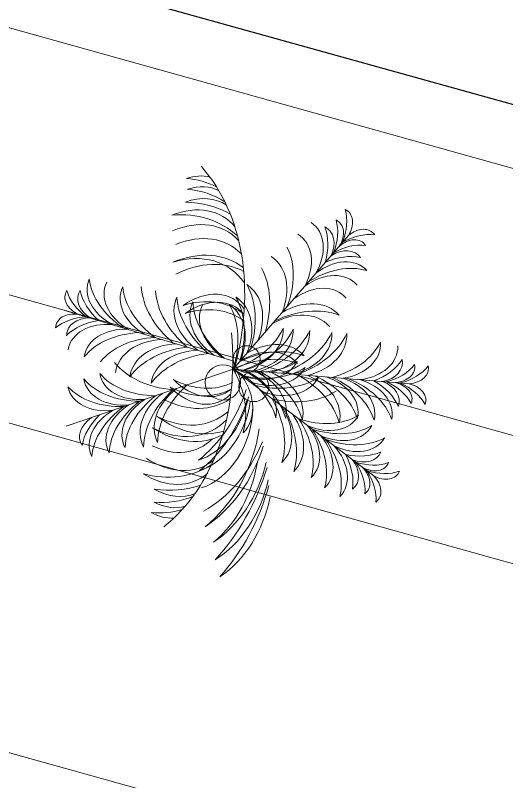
# Model space of a CAD drawing. Header units: millimetres. Extents: x 474016 to 477875, y 2288607 to 2292200.
# Drawn here: x 474518.39 to 474530.35, y 2288931.43 to 2288950.09 of the extents above; entities that cross this region are included whole.
import ezdxf

# ---------------------------------------------------------------- set-up
doc = ezdxf.new("R2010")
doc.units = ezdxf.units.MM
doc.header["$LTSCALE"] = 50
for name, color, linetype, lineweight in [('BANQUETA', 251, 'Continuous', 5), ('JARDIN-HP', 64, 'Continuous', 5), ('JARDINES', 98, 'Continuous', 13)]:
    doc.layers.add(name, color=color, linetype=linetype, lineweight=lineweight)
doc.layers.add('CVL_LOTIF', color=1, linetype='Continuous')

# ---------------------------------------------------------------- blocks, each defined once
blk = doc.blocks.new('A$C41BB26E9')
at = {"color": 0}
for p in [(1.999, 1.925), (3.251, -3.539)]:
    blk.add_line(p, (2.054, -0.938), dxfattribs=at)
at = {"color": 56}
for p, q in [((3.546, 1.506), (2.054, -0.938)), ((-0.293, 0.701), (2.054, -0.938)), ((1.382, -3.752), (1.923, -0.941))]:
    blk.add_line(p, q, dxfattribs=at)
for centre, radius in [((2.303, -0.578), 0.243), ((1.869, -0.738), 0.217), ((2.284, -1.082), 0.287)]:
    blk.add_circle(centre, radius)
at = {"color": 56, "true_color": 0x7a7a00}
for centre, major_axis, ratio, start_param, end_param in [((1.739, 1.845), (-0.007, 0.369), 0.723404, -1.366779, 0.20531), ((1.417, 1.375), (-0.018, 0.909), 0.723404, -1.121531, -0.433471), ((2.262, 1.855), (-0.007, 0.369), 0.723404, -0.20531, 1.366779), ((2.602, 1.398), (-0.018, 0.909), 0.723404, 0.433471, 1.121531), ((1.743, 1.62), (-0.007, 0.369), 0.723404, -1.366779, 0.20531), ((2.266, 1.63), (-0.007, 0.369), 0.723404, -0.20531, 1.366779), ((2.606, 1.173), (-0.018, 0.909), 0.723404, 0.433471, 1.121531), ((1.421, 1.15), (-0.018, 0.909), 0.723404, -1.121531, -0.433471), ((2.76, 1.355), (0.473, 0.776), 0.723404, -1.121531, -0.433471), ((3.283, 1.579), (0.192, 0.315), 0.723404, -1.366779, 0.20531), ((1.695, 1.314), (-0.009, 0.47), 0.723404, -1.190837, 0.194817), ((1.346, 0.731), (-0.022, 1.114), 0.723404, -0.994705, -0.373636), ((2.326, 1.326), (-0.009, 0.47), 0.723404, -0.194817, 1.190837), ((2.697, 0.758), (-0.022, 1.114), 0.723404, 0.373636, 0.994705), ((1.473, 0.902), (-0.015, 0.782), 0.723404, -1.305586, 0.091225), ((2.564, 0.923), (-0.015, 0.782), 0.723404, -0.091225, 1.305586), ((2.925, 0.425), (-0.026, 1.348), 0.723404, 0.312027, 1.166602), ((2.552, 0.926), (0.407, 0.667), 0.723404, -1.305586, 0.091225), ((1.99, 0.678), (0.702, 1.151), 0.723404, -1.166602, -0.312027), ((3.166, 1.386), (0.192, 0.315), 0.723404, -1.366779, 0.20531), ((2.642, 1.163), (0.473, 0.776), 0.723404, -1.121531, -0.433471), ((3.73, 1.306), (0.192, 0.315), 0.723404, -0.20531, 1.366779), ((2.961, 1.155), (0.245, 0.401), 0.723404, -1.190837, 0.194817), ((2.354, 0.85), (0.58, 0.951), 0.723404, -0.994705, -0.373636), ((3.771, 0.738), (0.473, 0.776), 0.723404, 0.433471, 1.121531), ((1.457, 0.572), (-0.016, 0.83), 0.723404, -1.24346, 0.110756), ((1.116, 0.031), (-0.027, 1.414), 0.723404, -1.115718, -0.281779), ((2.593, 0.594), (-0.016, 0.83), 0.723404, -0.110756, 1.24346), ((2.954, 0.066), (-0.027, 1.414), 0.723404, 0.281779, 1.115718), ((2.361, 0.656), (0.432, 0.708), 0.723404, -1.24346, 0.110756), ((1.784, 0.383), (0.737, 1.208), 0.723404, -1.115718, -0.281779), ((3.654, 0.546), (0.473, 0.776), 0.723404, 0.433471, 1.121531), ((3.613, 1.114), (0.192, 0.315), 0.723404, -0.20531, 1.366779), ((3.5, 0.826), (0.245, 0.401), 0.723404, -0.194817, 1.190837), ((-0.082, 0.873), (-0.303, 0.211), 0.723404, -0.20531, 1.366779), ((0.487, 0.878), (-0.745, 0.52), 0.723404, 0.433471, 1.121531), ((2.599, 0.32), (-0.016, 0.83), 0.723404, -0.110756, 1.24346), ((2.96, -0.208), (-0.027, 1.414), 0.723404, 0.281779, 1.115718), ((2.219, 0.422), (0.432, 0.708), 0.723404, -1.24346, 0.110756), ((1.641, 0.149), (0.737, 1.208), 0.723404, -1.115718, -0.281779), ((3.484, 0.358), (0.407, 0.667), 0.723404, -0.091225, 1.305586), ((3.508, 0.147), (0.58, 0.951), 0.723404, 0.373636, 0.994705), ((0.102, 0.744), (-0.303, 0.211), 0.723404, -0.20531, 1.366779), ((0.672, 0.75), (-0.745, 0.52), 0.723404, 0.433471, 1.121531), ((0.849, 0.569), (-0.641, 0.447), 0.723404, -0.091225, 1.305586), ((1.464, 0.568), (-1.105, 0.772), 0.723404, 0.312027, 1.166602), ((3.521, -0.256), (0.702, 1.151), 0.723404, 0.312027, 1.166602), ((0.383, 0.614), (-0.385, 0.269), 0.723404, -0.194817, 1.190837), ((1.061, 0.579), (-0.913, 0.638), 0.723404, 0.373636, 0.994705), ((1.133, 0.399), (-0.68, 0.475), 0.723404, -0.110756, 1.24346), ((1.38, -0.167), (-0.02, 1.008), 0.723404, -1.13012, 0.094138), ((2.699, -0.141), (-0.02, 1.008), 0.723404, -0.094138, 1.13012), ((3.332, 0.064), (0.432, 0.708), 0.723404, -0.110756, 1.24346), ((-0.382, 0.443), (-0.303, 0.211), 0.723404, -1.366779, 0.20531), ((1.357, 0.242), (-0.68, 0.475), 0.723404, -0.110756, 1.24346), ((1.008, -0.803), (-0.033, 1.69), 0.723404, -1.023266, -0.261161), ((3.095, -0.763), (-0.033, 1.69), 0.723404, 0.261161, 1.023266), ((1.118, -0.469), (0.88, 1.443), 0.723404, -1.023266, -0.261161), ((3.353, -0.575), (0.737, 1.208), 0.723404, 0.281779, 1.115718), ((-0.191, -0.093), (-0.745, 0.52), 0.723404, -1.121531, -0.433471), ((-0.197, 0.314), (-0.303, 0.211), 0.723404, -1.366779, 0.20531), ((1.789, 0.052), (-0.827, 0.577), 0.723404, -0.094138, 1.13012), ((2.525, 0.007), (-1.386, 0.967), 0.723404, 0.261161, 1.023266), ((1.385, -0.41), (-0.02, 1.008), 0.723404, -1.13012, 0.094138), ((3.189, -0.169), (0.432, 0.708), 0.723404, -0.110756, 1.24346), ((-0.006, -0.222), (-0.745, 0.52), 0.723404, -1.121531, -0.433471), ((0.022, 0.096), (-0.385, 0.269), 0.723404, -1.190837, 0.194817), ((1.988, -0.087), (-0.827, 0.577), 0.723404, -0.094138, 1.13012), ((1.013, -1.046), (-0.033, 1.69), 0.723404, -1.023266, -0.261161), ((3.21, -0.808), (0.737, 1.208), 0.723404, 0.281779, 1.115718), ((0.224, -0.326), (-0.641, 0.447), 0.723404, -1.305586, 0.091225), ((0.288, -0.529), (-0.913, 0.638), 0.723404, -0.994705, -0.373636), ((1.586, -0.44), (0.525, 0.861), 0.723404, -1.13012, 0.094138), ((0.93, -0.777), (0.88, 1.443), 0.723404, -1.023266, -0.261161), ((3.026, -0.612), (0.525, 0.861), 0.723404, -0.094138, 1.13012), ((1.391, -0.77), (-0.02, 1.008), 0.723404, -1.13012, 0.094138), ((2.71, -0.744), (-0.02, 1.008), 0.723404, -0.094138, 1.13012), ((3.107, -1.365), (-0.033, 1.69), 0.723404, 0.261161, 1.023266), ((3.026, -1.349), (0.88, 1.443), 0.723404, 0.261161, 1.023266), ((0.482, -0.534), (-0.68, 0.475), 0.723404, -1.24346, 0.110756), ((1.02, -1.406), (-0.033, 1.69), 0.723404, -1.023266, -0.261161), ((2.505, -0.448), (-0.827, 0.577), 0.723404, -0.094138, 1.13012), ((3.24, -0.493), (-1.386, 0.967), 0.723404, 0.261161, 1.023266), ((1.445, -0.67), (0.525, 0.861), 0.723404, -1.13012, 0.094138), ((0.79, -1.007), (0.88, 1.443), 0.723404, -1.023266, -0.261161), ((2.9, -0.819), (0.525, 0.861), 0.723404, -0.094138, 1.13012), ((1.397, -1.04), (-0.02, 1.008), 0.723404, -1.13012, 0.094138), ((2.638, -0.541), (-0.827, 0.577), 0.723404, -0.094138, 1.13012), ((3.373, -0.586), (-1.386, 0.967), 0.723404, 0.261161, 1.023266), ((1.361, -0.809), (0.525, 0.861), 0.723404, -1.13012, 0.094138), ((0.705, -1.146), (0.88, 1.443), 0.723404, -1.023266, -0.261161), ((2.716, -1.014), (-0.02, 1.008), 0.723404, -0.094138, 1.13012), ((2.9, -1.556), (0.88, 1.443), 0.723404, 0.261161, 1.023266), ((0.944, -1.284), (-1.16, 0.81), 0.723404, -1.115718, -0.281779), ((1.025, -1.676), (-0.033, 1.69), 0.723404, -1.023266, -0.261161), ((3.112, -1.635), (-0.033, 1.69), 0.723404, 0.261161, 1.023266), ((1.034, -1.03), (-0.827, 0.577), 0.723404, -1.13012, 0.094138), ((1.4, -1.202), (-0.02, 1.008), 0.723404, -1.13012, 0.094138), ((1.028, -1.838), (-0.033, 1.69), 0.723404, -1.023266, -0.261161), ((2.719, -1.176), (-0.02, 1.008), 0.723404, -0.094138, 1.13012), ((3.115, -1.797), (-0.033, 1.69), 0.723404, 0.261161, 1.023266), ((3.29, -2.282), (-2.814, 0.683), 0.714286, 4.170125, 4.780311), ((3.78, -1.381), (-1.599, 0.388), 0.714286, 3.86745, 4.883323), ((3.704, -2.103), (-2.624, 0.637), 0.714286, 4.179349, 4.820469), ((4.122, -1.283), (-1.534, 0.372), 0.714286, 3.888492, 4.926001), ((2.716, -1.653), (-1.879, 0.456), 0.714286, 3.806569, 4.639337), ((3.47, -1.48), (-1.656, 0.402), 0.714286, 3.88992, 4.86288), ((1.528, -1.375), (-0.827, 0.577), 0.723404, -1.13012, 0.094138), ((2.487, -1.496), (0.525, 0.861), 0.723404, -0.094138, 1.13012), ((3.161, -1.824), (-1.864, 0.452), 0.714286, 3.982805, 4.982914), ((3.658, -1.569), (-1.56, 0.378), 0.714286, 4.003422, 4.972752), ((1.824, -2.05), (-1.386, 0.967), 0.723404, -1.023266, -0.261161), ((2.487, -2.233), (0.88, 1.443), 0.723404, 0.261161, 1.023266), ((2.675, -1.447), (-1.112, 0.27), 0.714286, 3.627505, 4.993486), ((2.952, -1.39), (-1.112, 0.27), 0.714286, 3.627505, 5.149011), ((1.883, -1.622), (-0.827, 0.577), 0.723404, -1.13012, 0.094138), ((2.098, -2.039), (-1.864, 0.452), 0.714286, 3.982805, 4.744909), ((2.508, -1.48), (-1.112, 0.27), 0.714286, 3.627505, 4.912474), ((2.265, -2.005), (-1.864, 0.452), 0.714286, 3.982805, 4.744909), ((1.834, -1.504), (-0.899, 0.484), 0.72, -0.281097, 1.084884), ((2.046, -2.205), (-1.386, 0.967), 0.723404, -1.023266, -0.261161), ((1.96, -1.46), (-0.899, 0.484), 0.72, -0.200085, 1.084884), ((2.178, -2.298), (-1.386, 0.967), 0.723404, -1.023266, -0.261161), ((2.745, -1.688), (-1.507, 0.812), 0.72, -0.03252, 0.729584), ((1.939, -1.971), (-1.507, 0.812), 0.72, -0.270525, 0.729584), ((2.016, -1.667), (-1.52, 0.819), 0.72, 0.073052, 0.90582), ((2.619, -1.732), (-1.507, 0.812), 0.72, -0.03252, 0.729584), ((0.804, -1.812), (1.484, 0.855), 0.72, -0.729584, 0.03252), ((1.582, -1.562), (0.885, 0.51), 0.72, -1.084884, 0.200085), ((0.931, -1.853), (1.484, 0.855), 0.72, -0.729584, 0.03252), ((1.71, -1.602), (0.885, 0.51), 0.72, -1.084884, 0.281097), ((1.144, -1.921), (1.484, 0.855), 0.72, -0.729584, 0.12698), ((1.426, -2.011), (1.484, 0.855), 0.72, -0.729584, 0.213498), ((1.617, -2.072), (1.484, 0.855), 0.72, -0.729584, 0.270525), ((1.531, -1.771), (1.496, 0.862), 0.72, -0.90582, -0.073052), ((1.917, -2.392), (-2.123, 1.143), 0.72, -0.10808, 0.53304), ((1.154, -1.911), (-1.293, 0.697), 0.72, -0.170934, 0.844939), ((1.033, -0.039), (0.319, 1.659), 0.723404, 3.402754, 4.164858), ((1.322, -0.57), (0.19, 0.99), 0.723404, 3.047455, 4.271712), ((1.643, -1.929), (1.52, 0.876), 0.72, -0.831119, 0.049618), ((2.401, -1.99), (1.273, 0.733), 0.72, -0.844939, 0.170934), ((1.981, -2.43), (-2.379, 1.282), 0.72, 0.051792, 0.431948), ((0.867, -1.982), (-1.241, 0.668), 0.72, -0.213612, 0.823897), ((1.652, -2.492), (2.089, 1.203), 0.72, -0.53304, 0.10808), ((2.69, -2.053), (1.221, 0.704), 0.72, -0.823897, 0.213612), ((1.482, -2.459), (-2.105, 1.134), 0.72, 0.016555, 0.382187), ((0.429, -1.859), (-1.012, 0.545), 0.72, 0.006837, 0.780102), ((0.982, -0.304), (0.319, 1.659), 0.723404, 3.402754, 4.164858), ((1.292, -0.729), (0.19, 0.99), 0.723404, 3.047455, 4.271712), ((3.032, -0.698), (0.319, 1.659), 0.723404, 2.118327, 2.880431), ((1.589, -2.532), (2.342, 1.349), 0.72, -0.431948, -0.051792), ((3.123, -1.917), (0.996, 0.574), 0.72, -0.780102, -0.006837), ((0.097, -1.885), (-0.877, 0.472), 0.72, 0.078285, 0.75224), ((2.089, -2.546), (2.072, 1.193), 0.72, -0.382187, -0.016555), ((3.456, -1.934), (0.863, 0.497), 0.72, -0.75224, -0.078285), ((1.309, -2.496), (-2.105, 1.134), 0.72, 0.093724, 0.382187), ((1.241, -0.994), (0.19, 0.99), 0.723404, 3.047455, 4.271712), ((2.536, -1.243), (0.19, 0.99), 0.723404, 2.011473, 3.235731), ((2.262, -2.578), (2.072, 1.193), 0.72, -0.382187, -0.093724), ((-0.076, -1.922), (-0.877, 0.472), 0.72, 0.267806, 0.75224), ((0.914, -0.658), (0.319, 1.659), 0.723404, 3.402754, 4.164858), ((2.964, -1.052), (0.319, 1.659), 0.723404, 2.118327, 2.880431), ((3.63, -1.966), (0.863, 0.497), 0.72, -0.75224, -0.267806), ((0.868, -0.896), (0.319, 1.659), 0.723404, 3.402754, 4.164858), ((2.468, -1.597), (0.19, 0.99), 0.723404, 2.011473, 3.235731), ((2.422, -1.835), (0.19, 0.99), 0.723404, 2.011473, 3.235731), ((0.885, -1.467), (0.267, 1.389), 0.723404, 3.423371, 4.25731), ((2.691, -1.814), (0.267, 1.389), 0.723404, 2.025875, 2.859814), ((1.129, -2.058), (0.157, 0.815), 0.723404, 3.030837, 4.385053), ((2.639, -2.083), (0.267, 1.389), 0.723404, 2.025875, 2.859814), ((1.077, -2.327), (0.157, 0.815), 0.723404, 3.030837, 4.385053), ((2.193, -2.542), (0.157, 0.815), 0.723404, 1.898132, 3.252348), ((0.788, -2.093), (0.255, 1.324), 0.723404, 3.45362, 4.308195), ((1.037, -2.655), (0.148, 0.768), 0.723404, 3.050367, 4.447179), ((2.109, -2.861), (0.148, 0.768), 0.723404, 1.836006, 3.232818), ((0.941, -2.466), (0.21, 1.094), 0.723404, 3.515228, 4.136297), ((2.268, -2.721), (0.21, 1.094), 0.723404, 2.146888, 2.767957), ((1.806, -3.218), (0.089, 0.462), 0.723404, 1.950755, 3.33641), ((0.944, -2.891), (0.172, 0.893), 0.723404, 3.575063, 4.263123), ((2.108, -3.115), (0.172, 0.893), 0.723404, 2.020062, 2.708122), ((1.181, -3.408), (0.07, 0.363), 0.723404, 2.936283, 4.508372), ((1.695, -3.507), (0.07, 0.363), 0.723404, 1.774814, 3.346903)]:
    blk.add_ellipse(centre, major_axis=major_axis, ratio=ratio, start_param=start_param, end_param=end_param, dxfattribs=at)
at = {"color": 56}
for centre, major_axis, ratio, start_param, end_param in [((3.011, -1.71), (-1.909, 0.463), 0.714286, 3.88127, 4.762007), ((2.383, -4.345), (-3.881, 2.091), 0.72, -1.122445, -0.180287), ((1.75, -1.53), (-0.827, 0.577), 0.723404, -1.13012, 0.094138), ((1.909, -1.829), (-1.544, 0.832), 0.72, -0.049618, 0.831119), ((1.425, -1.854), (-1.339, 0.721), 0.72, -0.150491, 0.822469), ((2.147, -2.08), (1.242, 0.715), 0.72, -0.708967, 0.260363), ((1.186, -3.099), (0.089, 0.462), 0.723404, 2.946776, 4.33243)]:
    blk.add_ellipse(centre, major_axis=major_axis, ratio=ratio, start_param=start_param, end_param=end_param, dxfattribs=at)
at = {"color": 0}
for centre, major_axis, ratio, start_param, end_param in [((1.529, -1.844), (-1.386, 0.967), 0.723404, -1.023266, -0.261161), ((1.242, -4.458), (3.82, 2.201), 0.72, 0.180287, 1.122445)]:
    blk.add_ellipse(centre, major_axis=major_axis, ratio=ratio, start_param=start_param, end_param=end_param, dxfattribs=at)
at = {"color": 56, "true_color": 0x7a7a00, "extrusion": (0, 0, -1)}
for centre, major_axis, start_param, end_param in [((2.966, -0.422), (-0.706, 1.535), 3.402754, 4.164858), ((2.88, -1.154), (-0.421, 0.916), 3.047455, 4.271712), ((1.171, -1.515), (-0.706, 1.535), 2.118327, 2.880431), ((3.068, -0.643), (-0.706, 1.535), 3.402754, 4.164858), ((2.981, -1.375), (-0.421, 0.916), 3.047455, 4.271712), ((1.517, -1.97), (-0.591, 1.285), 2.025875, 2.859814), ((3.187, -1.201), (-0.591, 1.285), 3.423371, 4.25731), ((2.059, -2.309), (-0.347, 0.754), 1.898132, 3.252348), ((3.092, -1.834), (-0.347, 0.754), 3.030837, 4.385053), ((1.632, -2.219), (-0.591, 1.285), 2.025875, 2.859814), ((3.302, -1.45), (-0.591, 1.285), 3.423371, 4.25731), ((2.174, -2.557), (-0.347, 0.754), 1.898132, 3.252348), ((3.206, -2.082), (-0.347, 0.754), 3.030837, 4.385053), ((1.802, -2.536), (-0.563, 1.225), 1.974991, 2.829566), ((3.432, -1.787), (-0.563, 1.225), 3.45362, 4.308195), ((2.332, -2.848), (-0.327, 0.71), 1.836006, 3.232818), ((3.324, -2.392), (-0.327, 0.71), 3.050367, 4.447179), ((3.372, -2.185), (-0.465, 1.012), 3.515228, 4.136297), ((3.285, -2.858), (-0.196, 0.427), 2.946776, 4.33243)]:
    blk.add_ellipse(centre, major_axis=major_axis, ratio=0.723404, start_param=start_param, end_param=end_param, dxfattribs=at)

msp = doc.modelspace()

# ---------------------------------------------------------------- linework, layer by layer
at = {"layer": 'BANQUETA'}
for points in [[(474583.388, 2288986.619), (474462.999, 2289020.255, 0.414214), (474460.534, 2289018.867), (474447.349, 2288971.674, 0.414214), (474448.737, 2288969.21), (474569.127, 2288935.574)], [(474564.552, 2288919.201), (474444.163, 2288952.837, 0.414214), (474441.698, 2288951.449), (474428.513, 2288904.256, 0.414214), (474429.901, 2288901.792), (474550.291, 2288868.156)]]:
    msp.add_lwpolyline(points, format="xyb", dxfattribs=at)
at = {"layer": 'CVL_LOTIF'}
msp.add_lwpolyline([(474537.733, 2288971.86), (474528.102, 2288974.551), (474521.374, 2288950.473), (474531.006, 2288947.782)], close=True, dxfattribs=at)
at = {"layer": 'JARDINES'}
msp.add_lwpolyline([(474556.394, 2288932.626, -0.388075), (474555.586, 2288929.736), (474446.754, 2288960.143, -0.386646), (474447.562, 2288963.033)], format="xyb", close=True, dxfattribs=at)

# ---------------------------------------------------------------- block references
at = {"layer": 'JARDIN-HP', "color": 8, "xscale": 1.499999999826813, "yscale": 1.499999999826813, "zscale": 1.499999999826813, "rotation": 264.1650244915651}
msp.add_blockref('A$C41BB26E9', (474525.406, 2288944.398), dxfattribs=at)

doc.saveas('drawing.dxf')
